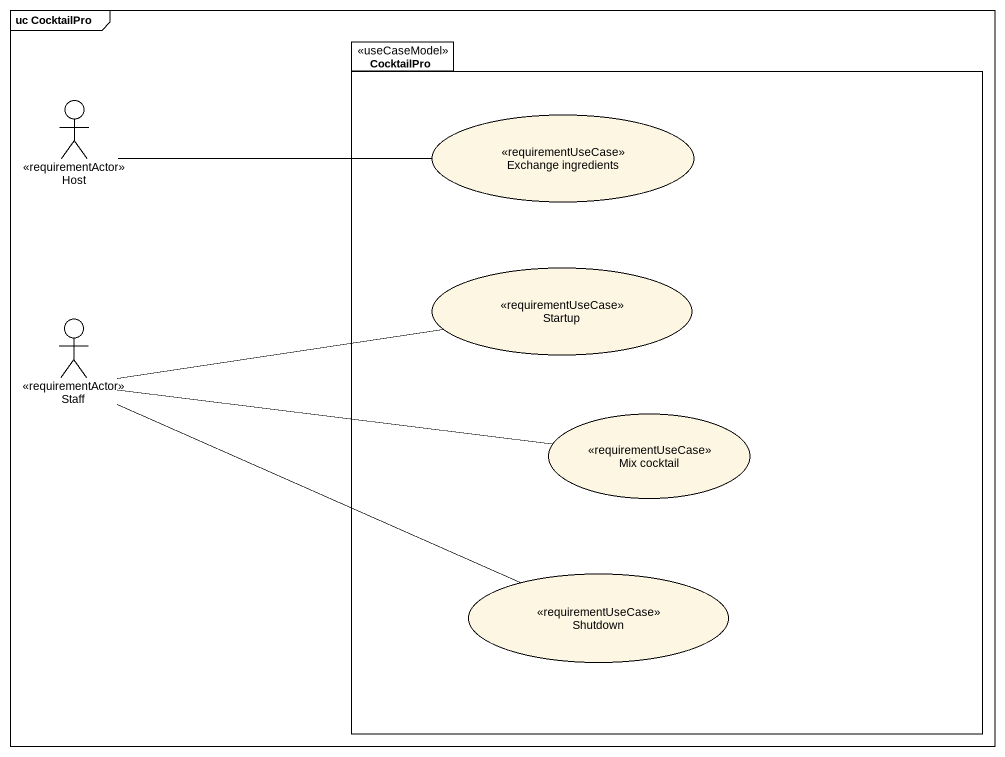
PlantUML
@startuml
mainframe uc CocktailPro
package CocktailPro <<useCaseModel>> {
  usecase "Exchange ingredients" as Exchange_ingredients <<requirementUseCase>>
  usecase Startup <<requirementUseCase>>
  usecase "Mix cocktail" as Mix_cocktail <<requirementUseCase>>
  usecase Shutdown <<requirementUseCase>>
}
actor Host <<requirementActor>>
actor Staff <<requirementActor>>
Host -right- Exchange_ingredients
Staff -right- Startup
Staff -right- Mix_cocktail
Staff -right- Shutdown
@enduml
